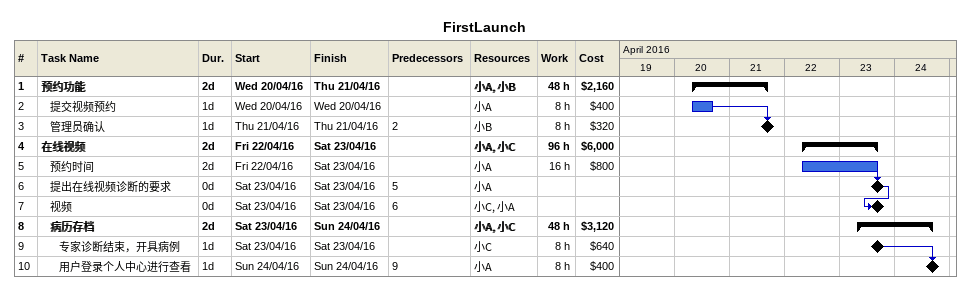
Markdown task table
FirstLaunch

| ID | Level | Task | Duration | Start | Finish | Predecessors | Resources | Work (h) | Cost ($) |
|---|---|---|---|---|---|---|---|---|---|
| 1 | 1 | **预约功能** | 2d | 2016-04-20 | 2016-04-21 |  | 小A, 小B | 48 | 2160 |
| 2 | 2 | 提交视频预约 | 1d | 2016-04-20 | 2016-04-20 |  | 小A | 8 | 400 |
| 3 | 2 | 管理员确认 | 1d | 2016-04-21 | 2016-04-21 | 2 | 小B | 8 | 320 |
| 4 | 1 | **在线视频** | 2d | 2016-04-22 | 2016-04-23 |  | 小A, 小C | 96 | 6000 |
| 5 | 2 | 预约时间 | 2d | 2016-04-22 | 2016-04-23 |  | 小A | 16 | 800 |
| 6 | 2 | 提出在线视频诊断的要求 | 0d | 2016-04-23 | 2016-04-23 | 5 | 小A |  |  |
| 7 | 2 | 视频 | 0d | 2016-04-23 | 2016-04-23 | 6 | 小C, 小A |  |  |
| 8 | 2 | **病历存档** | 2d | 2016-04-23 | 2016-04-24 |  | 小A, 小C | 48 | 3120 |
| 9 | 3 | 专家诊断结束，开具病例 | 1d | 2016-04-23 | 2016-04-23 |  | 小C | 8 | 640 |
| 10 | 3 | 用户登录个人中心进行查看 | 1d | 2016-04-24 | 2016-04-24 | 9 | 小A | 8 | 400 |
